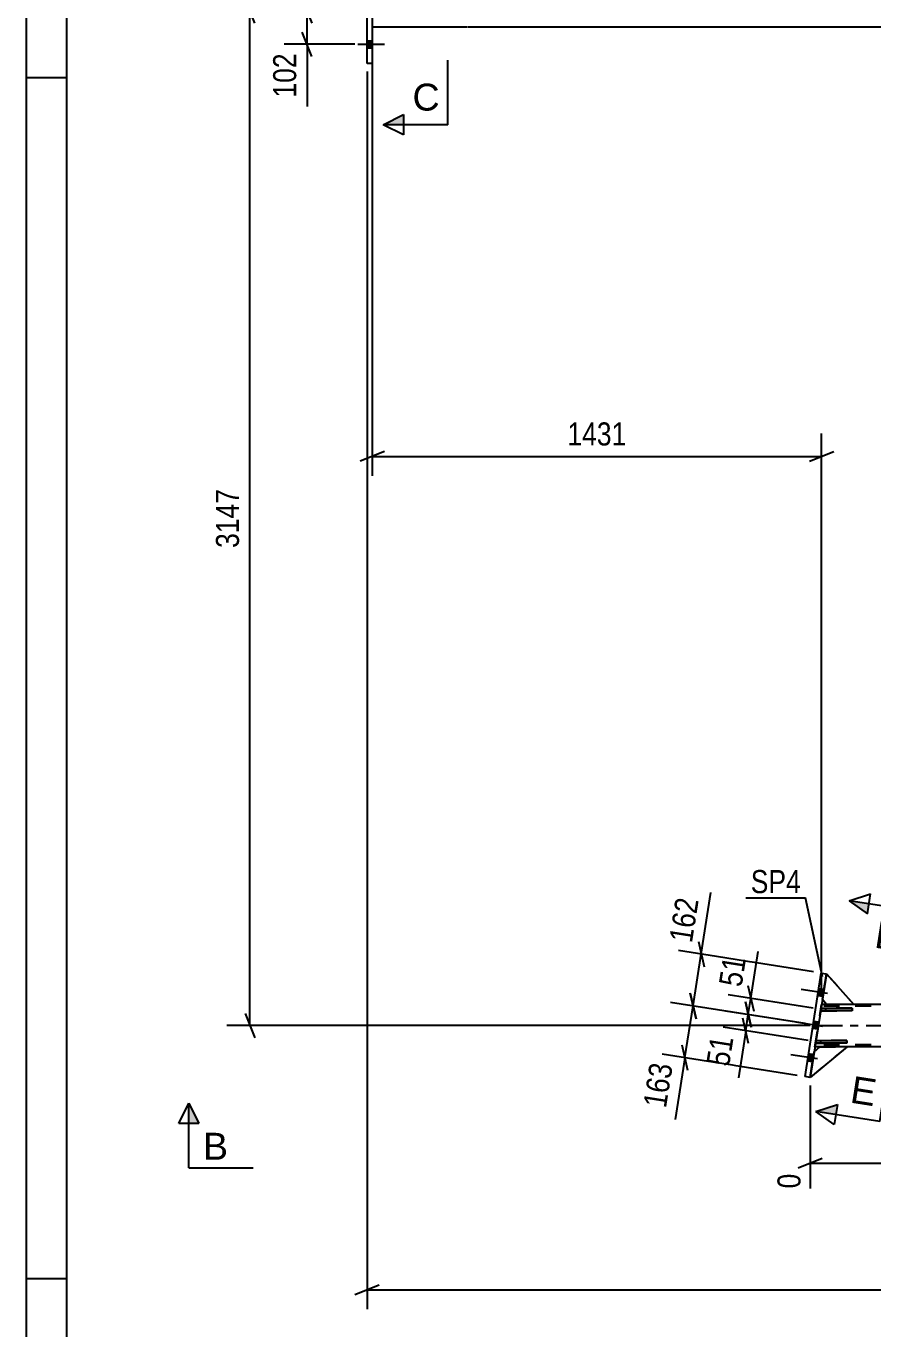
# Model space of a CAD drawing. Header units: millimetres. Extents: x 0 to 841, y 0 to 594.
# Drawn here: x 0 to 105, y 291.8 to 453.4 of the extents above; entities that cross this region are included whole.
import ezdxf

# ---------------------------------------------------------------- set-up
doc = ezdxf.new("R2010")
doc.units = ezdxf.units.MM
doc.linetypes.add('DXK_LINE_DOT2', pattern=[3.9198, 1.9599, -1.9599])
doc.linetypes.add('DXK_LINE_DOT3', pattern=[5.9187, 2.979, -0.9799, 0.9799, -0.9799])
doc.styles.add('Arial', font='ARIAL.TTF', dxfattribs={"height": 0.2})
doc.styles.add('Arial Narrow', font='ARIALN.TTF', dxfattribs={"height": 0.2})

# ---------------------------------------------------------------- blocks, each defined once
blk = doc.blocks.new('Unknown-247343380-1135 - 18088')
at = {"color": 5, "linetype": 'Continuous'}
for p, q in [((0, 594), (0, 0)), ((5, 589), (5, 5)), ((5, 447), (0, 447)), ((5, 298), (0, 298))]:
    blk.add_line(p, q, dxfattribs=at)
blk = doc.blocks.new('Bolt-247343380-4849 - 4843')
at = {"linetype": 'Continuous'}
for points in [[(42.94, 458.94), (42.94, 459.82), (42.3, 459.82), (42.3, 458.94)], [(42.94, 458.94), (42.94, 459.82), (42.3, 459.82), (42.3, 458.94)], [(42.94, 458.94), (42.94, 459.82), (42.3, 459.82), (42.3, 458.94)], [(42.94, 454.84), (42.94, 455.72), (42.3, 455.72), (42.3, 454.84)], [(42.94, 454.84), (42.94, 455.72), (42.3, 455.72), (42.3, 454.84)], [(42.94, 450.74), (42.94, 451.62), (42.3, 451.62), (42.3, 450.74)], [(42.94, 450.74), (42.94, 451.62), (42.3, 451.62), (42.3, 450.74)], [(42.94, 450.74), (42.94, 451.62), (42.3, 451.62), (42.3, 450.74)]]:
    blk.add_hatch(color=1, dxfattribs=at).paths.add_polyline_path(points)
at = {"color": 1, "linetype": 'Continuous'}
for p, q in [((41.14, 459.38), (44.46, 459.38)), ((41.14, 459.38), (44.46, 459.38)), ((41.14, 459.38), (44.46, 459.38)), ((42.3, 459.82), (42.94, 459.82)), ((42.3, 459.82), (42.94, 459.82)), ((42.3, 459.82), (42.94, 459.82)), ((42.3, 458.94), (42.94, 458.94)), ((42.3, 458.94), (42.94, 458.94)), ((42.3, 458.94), (42.94, 458.94)), ((41.14, 455.28), (44.46, 455.28)), ((41.14, 455.28), (44.46, 455.28)), ((42.3, 455.72), (42.94, 455.72)), ((42.3, 455.72), (42.94, 455.72)), ((42.3, 454.84), (42.94, 454.84)), ((42.3, 454.84), (42.94, 454.84)), ((41.14, 451.18), (44.46, 451.18)), ((41.14, 451.18), (44.46, 451.18)), ((41.14, 451.18), (44.46, 451.18)), ((42.3, 451.62), (42.94, 451.62)), ((42.3, 451.62), (42.94, 451.62)), ((42.3, 451.62), (42.94, 451.62)), ((42.3, 450.74), (42.94, 450.74)), ((42.3, 450.74), (42.94, 450.74)), ((42.3, 450.74), (42.94, 450.74))]:
    blk.add_line(p, q, dxfattribs=at)
blk = doc.blocks.new('Bolt-247343380-4848 - 4843')
at = {"linetype": 'Continuous'}
for points in [[(98.34, 334), (98.2, 333.13), (98.84, 333.03), (98.97, 333.9)], [(98.34, 334), (98.2, 333.13), (98.84, 333.03), (98.97, 333.9)], [(98.34, 334), (98.2, 333.13), (98.84, 333.03), (98.97, 333.9)], [(97.7, 329.93), (97.56, 329.06), (98.2, 328.96), (98.33, 329.83)], [(97.7, 329.93), (97.56, 329.06), (98.2, 328.96), (98.33, 329.83)], [(97.07, 325.9), (96.93, 325.03), (97.56, 324.93), (97.7, 325.8)], [(97.07, 325.9), (96.93, 325.03), (97.56, 324.93), (97.7, 325.8)], [(97.07, 325.9), (96.93, 325.03), (97.56, 324.93), (97.7, 325.8)]]:
    blk.add_hatch(color=1, dxfattribs=at).paths.add_polyline_path(points)
at = {"color": 1, "linetype": 'Continuous'}
for p, q in [((99.42, 333.39), (96.14, 333.9)), ((99.42, 333.39), (96.14, 333.9)), ((99.42, 333.39), (96.14, 333.9)), ((98.84, 333.03), (98.2, 333.13)), ((98.84, 333.03), (98.2, 333.13)), ((98.84, 333.03), (98.2, 333.13)), ((98.97, 333.9), (98.34, 334)), ((98.97, 333.9), (98.34, 334)), ((98.97, 333.9), (98.34, 334)), ((98.78, 329.32), (95.5, 329.83)), ((98.78, 329.32), (95.5, 329.83)), ((98.33, 329.83), (97.7, 329.93)), ((98.33, 329.83), (97.7, 329.93)), ((98.2, 328.96), (97.56, 329.06)), ((98.2, 328.96), (97.56, 329.06)), ((98.15, 325.29), (94.87, 325.8)), ((98.15, 325.29), (94.87, 325.8)), ((98.15, 325.29), (94.87, 325.8)), ((97.56, 324.93), (96.93, 325.03)), ((97.56, 324.93), (96.93, 325.03)), ((97.56, 324.93), (96.93, 325.03)), ((97.7, 325.8), (97.07, 325.9)), ((97.7, 325.8), (97.07, 325.9)), ((97.7, 325.8), (97.07, 325.9))]:
    blk.add_line(p, q, dxfattribs=at)
blk = doc.blocks.new('Part-247343380-4897 - 4843')
at = {"color": 7, "linetype": 'DXK_LINE_DOT2'}
for p, q in [((97.85, 326.78), (98.68, 332.06)), ((775.1, 331.82), (98.64, 331.82)), ((102.68, 332.06), (99.28, 332.06)), ((775.1, 327.02), (97.89, 327.02)), ((101.86, 326.78), (98.45, 326.78))]:
    blk.add_line(p, q, dxfattribs=at)
at = {"color": 2, "linetype": 'Continuous'}
for p, q in [((99.28, 332.06), (98.68, 332.06)), ((233.15, 332.06), (102.68, 332.06)), ((98.45, 326.78), (97.85, 326.78)), ((233.15, 326.78), (101.86, 326.78))]:
    blk.add_line(p, q, dxfattribs=at)
at = {"color": 7, "linetype": 'DXK_LINE_DOT3'}
blk.add_line((98.27, 329.42), (775.1, 329.42), dxfattribs=at)
blk = doc.blocks.new('Part-247343380-4898 - 4843')
at = {"color": 2, "linetype": 'Continuous'}
for p, q in [((98.78, 332.65), (99.28, 335.84)), ((99.28, 335.84), (102.68, 332.06)), ((99.28, 332.06), (98.78, 332.65)), ((102.68, 332.06), (99.28, 332.06))]:
    blk.add_line(p, q, dxfattribs=at)
blk = doc.blocks.new('Part-247343380-4919 - 4843')
at = {"color": 7, "linetype": 'DXK_LINE_DOT2'}
for p, q in [((98.78, 332.65), (99.28, 335.84)), ((99.28, 335.84), (102.68, 332.06)), ((99.28, 332.06), (98.78, 332.65)), ((102.68, 332.06), (99.28, 332.06))]:
    blk.add_line(p, q, dxfattribs=at)
blk = doc.blocks.new('Part-247343380-4977 - 4843')
at = {"color": 2, "linetype": 'Continuous'}
for p, q in [((96.63, 323.1), (98.64, 335.94)), ((99.28, 335.84), (97.26, 323)), ((98.64, 335.94), (99.28, 335.84)), ((97.26, 323), (96.63, 323.1))]:
    blk.add_line(p, q, dxfattribs=at)
blk = doc.blocks.new('Part-247343380-4993 - 4843')
at = {"color": 7, "linetype": 'DXK_LINE_DOT2'}
blk.add_line((42.94, 457.28), (42.94, 453.28), dxfattribs=at)
at = {"color": 2, "linetype": 'Continuous'}
for p, q in [((54.66, 453.28), (42.94, 453.28)), ((108.36, 453.28), (54.76, 453.28))]:
    blk.add_line(p, q, dxfattribs=at)
blk = doc.blocks.new('Part-247343380-4996 - 4843')
at = {"color": 7, "linetype": 'DXK_LINE_DOT2'}
for p, q in [((101.82, 327.56), (97.98, 327.56)), ((97.98, 327.56), (97.98, 327.24)), ((97.98, 327.24), (101.82, 327.24)), ((98.58, 327.24), (98.58, 327.56)), ((101.82, 327.24), (101.82, 327.56))]:
    blk.add_line(p, q, dxfattribs=at)
blk = doc.blocks.new('Part-247343380-4999 - 4843')
at = {"color": 7, "linetype": 'DXK_LINE_DOT2'}
for p, q in [((102.45, 331.59), (98.61, 331.59)), ((98.61, 331.59), (98.61, 331.27)), ((99.21, 331.27), (99.21, 331.59)), ((102.45, 331.27), (102.45, 331.59)), ((98.61, 331.27), (102.45, 331.27))]:
    blk.add_line(p, q, dxfattribs=at)
blk = doc.blocks.new('Part-247343380-5002 - 4843')
at = {"color": 7, "linetype": 'DXK_LINE_DOT2'}
for p, q in [((101.85, 326.78), (97.26, 323)), ((97.76, 326.18), (98.45, 326.78)), ((98.45, 326.78), (101.85, 326.78)), ((97.26, 323), (97.76, 326.18))]:
    blk.add_line(p, q, dxfattribs=at)
blk = doc.blocks.new('Part-247343380-5052 - 4843')
at = {"color": 2, "linetype": 'Continuous'}
for p, q in [((42.3, 461.78), (42.94, 461.78)), ((42.3, 448.78), (42.3, 461.78)), ((42.94, 461.78), (42.94, 448.78)), ((42.94, 448.78), (42.3, 448.78))]:
    blk.add_line(p, q, dxfattribs=at)
blk = doc.blocks.new('Part-247343380-5109 - 4843')
at = {"color": 2, "linetype": 'Continuous'}
for p, q in [((97.98, 327.24), (97.98, 327.56)), ((97.98, 327.56), (101.82, 327.56)), ((101.82, 327.24), (97.98, 327.24)), ((101.82, 327.56), (101.82, 327.24))]:
    blk.add_line(p, q, dxfattribs=at)
at = {"color": 7, "linetype": 'DXK_LINE_DOT2'}
blk.add_line((98.58, 327.24), (98.58, 327.56), dxfattribs=at)
blk = doc.blocks.new('Part-247343380-5110 - 4843')
at = {"color": 2, "linetype": 'Continuous'}
for p, q in [((98.61, 331.27), (98.61, 331.59)), ((98.61, 331.59), (102.45, 331.59)), ((102.45, 331.59), (102.45, 331.27)), ((102.45, 331.27), (98.61, 331.27))]:
    blk.add_line(p, q, dxfattribs=at)
at = {"color": 7, "linetype": 'DXK_LINE_DOT2'}
blk.add_line((99.21, 331.27), (99.21, 331.59), dxfattribs=at)
blk = doc.blocks.new('Part-247343380-5111 - 4843')
at = {"color": 2, "linetype": 'Continuous'}
for p, q in [((101.85, 326.78), (97.26, 323)), ((98.45, 326.78), (97.76, 326.18)), ((101.85, 326.78), (98.45, 326.78)), ((97.26, 323), (97.76, 326.18))]:
    blk.add_line(p, q, dxfattribs=at)
blk = doc.blocks.new('StraightDimension-247343380-5264 - 4843')
at = {"color": 7, "linetype": 'Continuous'}
for p, q in [((97.62, 331.59), (87.08, 333.24)), ((89.54, 334.38), (90.26, 331.23)), ((89.94, 329.21), (89.22, 332.36)), ((89.58, 330.78), (89.9, 332.8)), ((96.65, 329.67), (86.76, 331.22))]:
    blk.add_line(p, q, dxfattribs=at)
at = {"color": 0}
blk.add_wipeout([(89.99, 338.23), (85.84, 338.88), (85.09, 334.09), (89.24, 333.44)], dxfattribs=at)
at = {"color": 7, "linetype": 'Continuous'}
blk.add_line((89.9, 332.8), (90.81, 338.63), dxfattribs=at)
blk.add_line((89.9, 332.8), (90.81, 338.63), dxfattribs=at)
at = {"color": 3, "style": 'Arial Narrow'}
blk.add_text('51', height=2.863, rotation=81.0735, dxfattribs=at).set_placement((88.74, 334.12))
blk = doc.blocks.new('StraightDimension-247343380-6118 - 4843')
at = {"color": 7, "linetype": 'Continuous'}
for p, q in [((42.3, 447.78), (42.3, 294.22)), ((43.8, 297.22), (40.8, 296.02)), ((42.3, 296.62), (791.04, 296.62))]:
    blk.add_line(p, q, dxfattribs=at)
blk = doc.blocks.new('StraightDimension-247343380-5253 - 4843')
at = {"color": 7, "linetype": 'Continuous'}
for p, q in [((89.22, 332.36), (89.94, 329.21)), ((96.65, 329.67), (86.76, 331.22)), ((89.62, 327.19), (88.9, 330.34)), ((89.26, 328.77), (89.58, 330.78)), ((96.99, 327.56), (86.45, 329.21))]:
    blk.add_line(p, q, dxfattribs=at)
at = {"color": 0}
blk.add_wipeout([(88.44, 328.37), (84.29, 329.02), (83.54, 324.22), (87.69, 323.57)], dxfattribs=at)
at = {"color": 7, "linetype": 'Continuous'}
blk.add_line((89.26, 328.77), (88.35, 322.93), dxfattribs=at)
blk.add_line((89.26, 328.77), (88.35, 322.93), dxfattribs=at)
at = {"color": 3, "style": 'Arial Narrow'}
blk.add_text('51', height=2.863, rotation=81.0735, dxfattribs=at).set_placement((87.19, 324.26))
blk = doc.blocks.new('StraightDimension-247343380-5225 - 4843')
at = {"color": 7, "linetype": 'Continuous'}
for p, q in [((82.38, 333.43), (83.1, 330.28)), ((96.65, 329.67), (79.92, 332.3)), ((81.73, 325.43), (82.74, 331.86)), ((82.09, 323.86), (81.37, 327.01)), ((95.64, 323.25), (78.91, 325.88))]:
    blk.add_line(p, q, dxfattribs=at)
at = {"color": 0}
blk.add_wipeout([(80.91, 325.03), (76.76, 325.68), (75.72, 319.08), (79.87, 318.43)], dxfattribs=at)
at = {"color": 7, "linetype": 'Continuous'}
blk.add_line((81.73, 325.43), (80.53, 317.79), dxfattribs=at)
blk.add_line((81.73, 325.43), (80.53, 317.79), dxfattribs=at)
at = {"color": 3, "style": 'Arial Narrow'}
blk.add_text('163', height=2.863, rotation=81.0735, dxfattribs=at).set_placement((79.37, 319.11))
blk = doc.blocks.new('StraightDimension-247343380-5155 - 4843')
at = {"color": 7, "linetype": 'Continuous'}
for p, q in [((42.94, 452.36), (42.94, 397.65)), ((98.68, 333.06), (98.68, 402.9)), ((44.44, 400.65), (41.44, 399.45)), ((42.94, 400.05), (98.68, 400.05)), ((97.18, 399.45), (100.18, 400.65))]:
    blk.add_line(p, q, dxfattribs=at)
at = {"color": 0}
blk.add_wipeout([(75.07, 400.8), (75.07, 405), (66.55, 405), (66.55, 400.8)], dxfattribs=at)
at = {"color": 3, "style": 'Arial Narrow'}
blk.add_text('1431', height=2.863, dxfattribs=at).set_placement((67.15, 401.4))
blk = doc.blocks.new('StraightDimension-247343380-5184 - 4843')
at = {"color": 7, "linetype": 'Continuous'}
for p, q in [((28.36, 453.78), (27.16, 456.78)), ((41.3, 455.28), (24.91, 455.28)), ((27.76, 329.42), (27.76, 455.28)), ((27.16, 330.92), (28.36, 327.92)), ((97.27, 329.42), (24.91, 329.42))]:
    blk.add_line(p, q, dxfattribs=at)
at = {"color": 0}
blk.add_wipeout([(27.01, 396.6), (22.81, 396.6), (22.81, 388.09), (27.01, 388.09)], dxfattribs=at)
at = {"color": 3, "style": 'Arial Narrow'}
blk.add_text('3147', height=2.863, rotation=90.0002, dxfattribs=at).set_placement((26.41, 388.69))
blk = doc.blocks.new('StraightDimension-247343380-5238 - 4843')
at = {"color": 7, "linetype": 'Continuous'}
for p, q in [((83.39, 339.85), (84.11, 336.7)), ((97.66, 336.09), (80.93, 338.72)), ((82.74, 331.86), (83.75, 338.28)), ((83.1, 330.28), (82.38, 333.43)), ((96.65, 329.67), (79.92, 332.3))]:
    blk.add_line(p, q, dxfattribs=at)
at = {"color": 0}
blk.add_wipeout([(84.12, 345.52), (79.97, 346.17), (78.94, 339.56), (83.09, 338.91)], dxfattribs=at)
at = {"color": 7, "linetype": 'Continuous'}
blk.add_line((83.75, 338.28), (84.95, 345.92), dxfattribs=at)
blk.add_line((83.75, 338.28), (84.95, 345.92), dxfattribs=at)
at = {"color": 3, "style": 'Arial Narrow'}
blk.add_text('162', height=2.863, rotation=81.0735, dxfattribs=at).set_placement((82.59, 339.6))
blk = doc.blocks.new('StraightDimension-247343380-5717 - 4843')
at = {"color": 7, "linetype": 'Continuous'}
for p, q in [((152.48, 331.06), (152.48, 303.73)), ((97.26, 322), (97.26, 309.22)), ((98.76, 312.94), (95.76, 311.74)), ((97.26, 312.34), (152.48, 312.34)), ((150.98, 311.74), (153.98, 312.94))]:
    blk.add_line(p, q, dxfattribs=at)
at = {"color": 0}
blk.add_wipeout([(129.13, 313.09), (129.13, 317.29), (120.61, 317.29), (120.61, 313.09)], dxfattribs=at)
at = {"color": 0, "linetype": 'Continuous'}
for points in [[(96.66, 311.64), (92.46, 311.64), (92.46, 308.62), (96.66, 308.62)], [(151.88, 311.64), (147.68, 311.64), (147.68, 303.13), (151.88, 303.13)]]:
    blk.add_wipeout(points, dxfattribs=at)
at = {"color": 3, "style": 'Arial Narrow'}
blk.add_text('1380', height=2.863, dxfattribs=at).set_placement((121.21, 313.69))
at = {"color": 3, "linetype": 'Continuous', "style": 'Arial Narrow'}
for s, height, p in [('0', 2.86, (96.06, 309.22)), ('1380', 2.863, (151.28, 303.73))]:
    blk.add_text(s, height=height, rotation=90.0002, dxfattribs=at).set_placement(p)
blk = doc.blocks.new('StraightDimension-247343380-33356 - 4843')
at = {"color": 7, "linetype": 'Continuous'}
for p, q in [((34.26, 456.78), (35.46, 453.78)), ((40.76, 455.28), (32.01, 455.28)), ((34.86, 451.18), (34.86, 455.28)), ((35.46, 449.68), (34.26, 452.68)), ((40.76, 451.18), (32.01, 451.18))]:
    blk.add_line(p, q, dxfattribs=at)
at = {"color": 0}
blk.add_wipeout([(34.11, 450.65), (29.91, 450.65), (29.91, 443.97), (34.11, 443.97)], dxfattribs=at)
at = {"color": 7, "linetype": 'Continuous'}
blk.add_line((34.86, 451.18), (34.86, 443.44), dxfattribs=at)
blk.add_line((34.86, 451.18), (34.86, 443.44), dxfattribs=at)
at = {"color": 3, "style": 'Arial Narrow'}
blk.add_text('102', height=2.863, rotation=90.0002, dxfattribs=at).set_placement((33.51, 444.57))
blk = doc.blocks.new('Mark-247343380-4973 - 4843')
at = {"color": 0}
blk.add_wipeout([(96.1, 345.86), (96.1, 348.86), (89.89, 348.86), (89.89, 345.86)], dxfattribs=at)
blk.add_wipeout([(96.1, 345.86), (96.1, 348.86), (89.89, 348.86), (89.89, 345.86)], dxfattribs=at)
at = {"color": 30, "linetype": 'Continuous'}
for p in [(89.29, 345.26), (98.79, 335.47)]:
    blk.add_line(p, (96.7, 345.26), dxfattribs=at)
at = {"color": 3, "style": 'Arial Narrow'}
blk.add_text('SP4', height=2.863, dxfattribs=at).set_placement((89.89, 345.86))
blk = doc.blocks.new('SectionMark-247343380-6365 - 4843')
at = {"linetype": 'Continuous'}
blk.add_hatch(color=6, dxfattribs=at).paths.add_polyline_path([(21.44, 317.28), (20.19, 317.28), (20.19, 319.78)])
at = {"color": 6, "linetype": 'Continuous'}
for p, q in [((18.94, 317.28), (20.19, 319.78)), ((20.19, 311.78), (20.19, 319.78)), ((20.19, 319.78), (21.44, 317.28)), ((21.44, 317.28), (18.94, 317.28)), ((20.19, 311.78), (28.19, 311.78))]:
    blk.add_line(p, q, dxfattribs=at)
at = {"color": 0, "linetype": 'Continuous'}
blk.add_wipeout([(25.05, 312.78), (25.05, 316.28), (21.94, 316.28), (21.94, 312.78)], dxfattribs=at)
at = {"color": 3, "linetype": 'Continuous', "style": 'Arial'}
blk.add_text('B', height=3.34, dxfattribs=at).set_placement((21.94, 312.78))
blk = doc.blocks.new('SectionMark-247343380-6367 - 4843')
at = {"linetype": 'Continuous'}
for points in [[(46.8, 467.36), (46.8, 466.11), (44.3, 467.36)], [(46.8, 442.45), (46.8, 441.2), (44.3, 441.2)]]:
    blk.add_hatch(color=6, dxfattribs=at).paths.add_polyline_path(points)
at = {"color": 6, "linetype": 'Continuous'}
for p, q in [((44.3, 467.36), (46.8, 468.61)), ((52.3, 467.36), (44.3, 467.36)), ((44.3, 467.36), (46.8, 466.11)), ((46.8, 466.11), (46.8, 468.61)), ((52.3, 467.36), (52.3, 459.36)), ((52.3, 441.2), (52.3, 449.2)), ((44.3, 441.2), (46.8, 442.45)), ((46.8, 442.45), (46.8, 439.95)), ((52.3, 441.2), (44.3, 441.2)), ((46.8, 439.95), (44.3, 441.2))]:
    blk.add_line(p, q, dxfattribs=at)
at = {"color": 0, "linetype": 'Continuous'}
for points in [[(51.3, 462.11), (51.3, 465.61), (47.93, 465.61), (47.93, 462.11)], [(51.3, 442.95), (51.3, 446.45), (47.93, 446.45), (47.93, 442.95)]]:
    blk.add_wipeout(points, dxfattribs=at)
at = {"color": 3, "linetype": 'Continuous', "style": 'Arial'}
for p in [(47.93, 462.11), (47.93, 442.95)]:
    blk.add_text('C', height=3.34, dxfattribs=at).set_placement(p)
blk = doc.blocks.new('SectionMark-247343380-6373 - 4843')
at = {"linetype": 'Continuous'}
blk.add_hatch(color=6, dxfattribs=at).paths.add_polyline_path([(100.64, 319.62), (100.44, 318.38), (97.97, 318.77)])
at = {"color": 6, "linetype": 'Continuous'}
for p, q in [((102.08, 344.91), (104.74, 345.76)), ((109.98, 343.67), (102.08, 344.91)), ((97.97, 318.77), (100.64, 319.62)), ((100.25, 317.15), (97.97, 318.77)), ((100.64, 319.62), (100.25, 317.15))]:
    blk.add_line(p, q, dxfattribs=at)
at = {"color": 0, "linetype": 'Continuous'}
for points in [[(108.18, 338.64), (108.72, 342.1), (105.65, 342.58), (105.11, 339.12)], [(105.16, 319.41), (105.7, 322.87), (102.63, 323.35), (102.09, 319.89)]]:
    blk.add_wipeout(points, dxfattribs=at)
at = {"linetype": 'Continuous'}
blk.add_hatch(color=6, dxfattribs=at).paths.add_polyline_path([(104.55, 344.53), (104.35, 343.29), (102.08, 344.91)])
at = {"color": 6, "linetype": 'Continuous'}
for p, q in [((102.08, 344.91), (104.35, 343.29)), ((104.35, 343.29), (104.74, 345.76)), ((109.98, 343.67), (108.74, 335.77)), ((105.88, 317.53), (107.12, 325.43)), ((105.88, 317.53), (97.97, 318.77))]:
    blk.add_line(p, q, dxfattribs=at)
at = {"color": 3, "linetype": 'Continuous', "style": 'Arial'}
for p in [(105.11, 339.12), (102.09, 319.89)]:
    blk.add_text('E', height=3.34, rotation=-8.921, dxfattribs=at).set_placement(p)

msp = doc.modelspace()

# ---------------------------------------------------------------- block references
for name in ['Unknown-247343380-1135 - 18088', 'Part-247343380-5052 - 4843', 'Bolt-247343380-4849 - 4843', 'Part-247343380-4993 - 4843', 'Part-247343380-4977 - 4843', 'Part-247343380-4898 - 4843', 'Part-247343380-4919 - 4843', 'Bolt-247343380-4848 - 4843', 'Part-247343380-4897 - 4843', 'Part-247343380-4999 - 4843', 'Part-247343380-5110 - 4843', 'Part-247343380-5002 - 4843', 'Part-247343380-5111 - 4843', 'Part-247343380-4996 - 4843', 'Part-247343380-5109 - 4843']:
    msp.add_blockref(name, (0, 0))

# ---------------------------------------------------------------- next in the draw order: block references
msp.add_blockref('StraightDimension-247343380-5264 - 4843', (0, 0))

# ---------------------------------------------------------------- next in the draw order: block references
msp.add_blockref('StraightDimension-247343380-6118 - 4843', (0, 0))

# ---------------------------------------------------------------- next in the draw order: block references
msp.add_blockref('StraightDimension-247343380-5253 - 4843', (0, 0))

# ---------------------------------------------------------------- next in the draw order: block references
msp.add_blockref('StraightDimension-247343380-5225 - 4843', (0, 0))

# ---------------------------------------------------------------- next in the draw order: block references
msp.add_blockref('StraightDimension-247343380-5155 - 4843', (0, 0))

# ---------------------------------------------------------------- next in the draw order: block references
msp.add_blockref('StraightDimension-247343380-5184 - 4843', (0, 0))

# ---------------------------------------------------------------- next in the draw order: block references
for name in ['SectionMark-247343380-6367 - 4843', 'StraightDimension-247343380-33356 - 4843', 'StraightDimension-247343380-5238 - 4843']:
    msp.add_blockref(name, (0, 0))

# ---------------------------------------------------------------- next in the draw order: block references
for name in ['Mark-247343380-4973 - 4843', 'StraightDimension-247343380-5717 - 4843']:
    msp.add_blockref(name, (0, 0))

# ---------------------------------------------------------------- next in the draw order: block references
msp.add_blockref('SectionMark-247343380-6365 - 4843', (0, 0))

# ---------------------------------------------------------------- next in the draw order: block references
msp.add_blockref('SectionMark-247343380-6373 - 4843', (0, 0))

doc.saveas('drawing.dxf')
